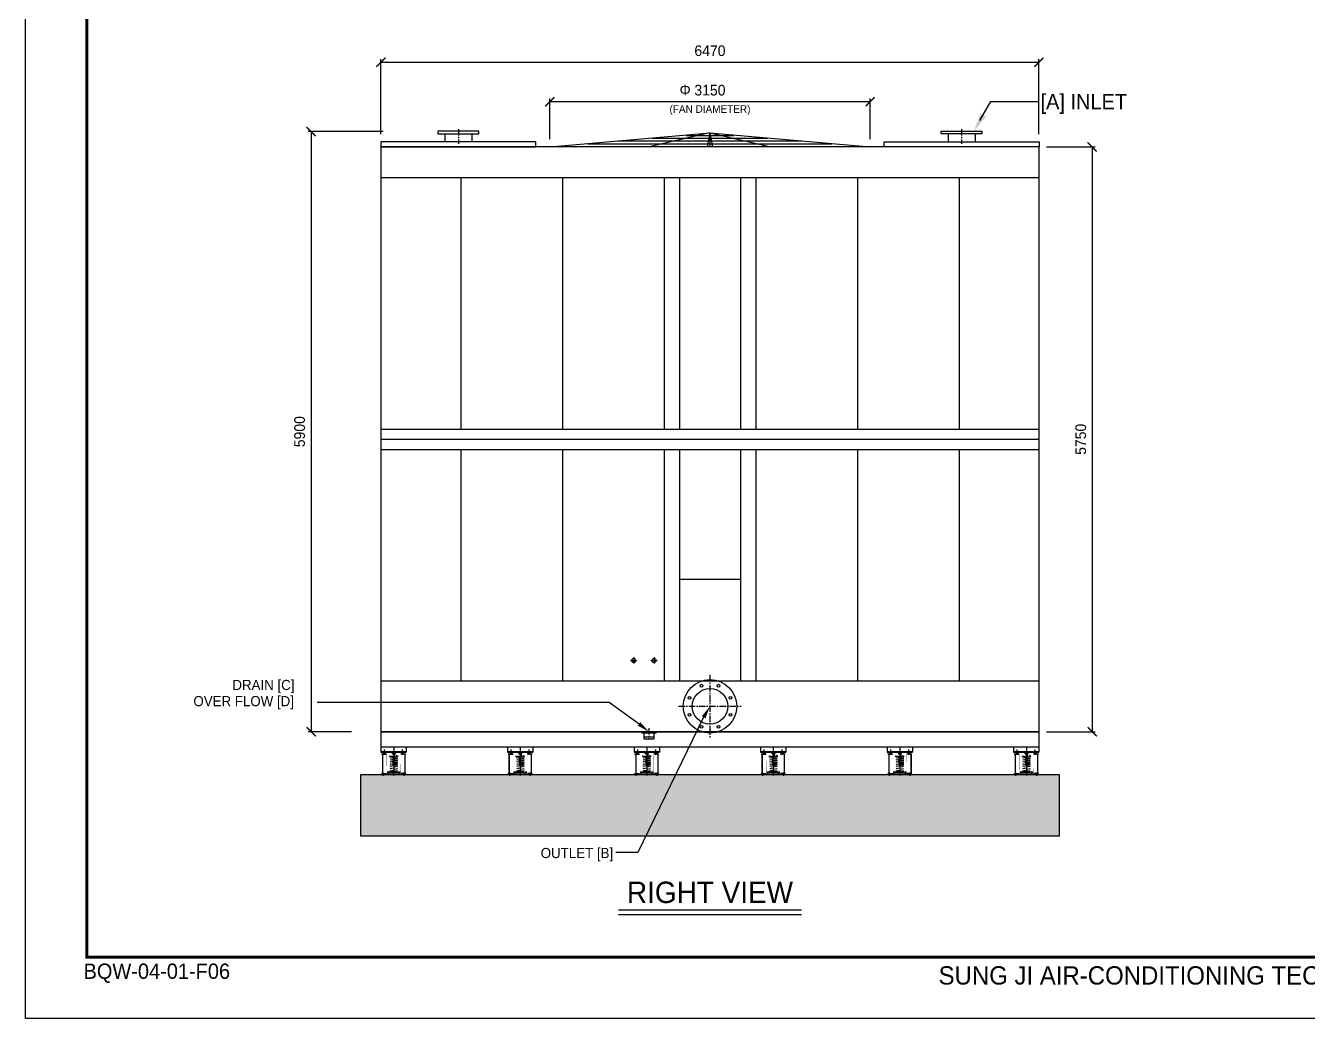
# Model space of a CAD drawing. Header units: millimetres. Extents: x 28244 to 53466, y 0 to 17836.
# Drawn here: x 28244 to 40855, y 0 to 9760 of the extents above; entities that cross this region are included whole.
import ezdxf
from ezdxf.enums import TextEntityAlignment as Align

# ---------------------------------------------------------------- set-up
doc = ezdxf.new("R2010")
doc.units = ezdxf.units.MM
doc.linetypes.add('CENTER', pattern=[2, 1.25, -0.25, 0.25, -0.25])
doc.linetypes.add('HIDDEN', pattern=[9.525, 6.35, -3.175])
doc.layers.get('DEFPOINTS').update_dxf_attribs({"color": 143})
for name, color, linetype in [('CENTER', 1, 'CENTER'), ('냉각탑_dim', 1, 'Continuous'), ('냉각탑_form', 1, 'Continuous'), ('냉각탑_text', 3, 'Continuous')]:
    doc.layers.add(name, color=color, linetype=linetype)
doc.styles.add('HY울릉도L', font='')
doc.styles.add('돋움', font='')
doc.styles.get('HY울릉도L').set_extended_font_data('HY울릉도L')
doc.styles.get('돋움').set_extended_font_data('Dotum')
doc.dimstyles.new('성지DIM', dxfattribs={"dimtxt": 3.5, "dimasz": 3, "dimexe": 1, "dimexo": 2.5, "dimgap": 2, "dimtad": 1, "dimdec": 0, "dimzin": 3, "dimdsep": 46, "dimtxsty": 'HY울릉도L', "dimblk": 'ARCHTICK', "dimcen": -2, "dimclrd": 256, "dimclre": 256, "dimclrt": 7, "dimadec": 0, "dimazin": 0, "dimtfac": 1, "dimtdec": 0, "dimtofl": 0, "dimtmove": 0, "dimatfit": 3, "dimfxl": 0, "dimtolj": 1, "dimtzin": 0, "dimlwe": -1, "dimarcsym": 0})

# ---------------------------------------------------------------- blocks, each defined once
blk = doc.blocks.new('냉각탑form')
at = {"layer": 'DEFPOINTS'}
blk.add_lwpolyline([(0, 297.07), (420.1, 297.07), (420.1, 0), (0, 0)], close=True, dxfattribs=at)
at = {"layer": '냉각탑_form', "const_width": 0.5}
blk.add_lwpolyline([(10, 287.07), (10, 10), (410.1, 10), (410.1, 287.07)], close=True, dxfattribs=at)
at = {"layer": '냉각탑_form', "style": '돋움'}
for s, height, p in [('BQW-04-01-F06', 2.5006, (9.48, 6.47)), ('SUNG JI AIR-CONDITIONING TECHNOLOGY CO. LTD', 3.0007, (149.5, 5.53))]:
    blk.add_text(s, height=height, dxfattribs=at).set_placement(p)
blk = doc.blocks.new('_ArchTick')
at = {"color": 0, "linetype": 'ByBlock', "const_width": 0.15}
blk.add_lwpolyline([(-0.5, -0.5), (0.5, 0.5)], dxfattribs=at)
blk = doc.blocks.new('*D192')
at = {"layer": 'DEFPOINTS', "color": 0, "transparency": 16777216}
for p in [(36547, 9013), (33397, 8568), (36547, 8568)]:
    blk.add_point(p, dxfattribs=at)
at = {"layer": '냉각탑_dim', "transparency": 16777216}
for p, q in [((33397, 8643), (33397, 9043)), ((36547, 8643), (36547, 9043))]:
    blk.add_line(p, q, dxfattribs=at)
at = {"layer": '냉각탑_dim', "lineweight": -2, "transparency": 16777216}
blk.add_line((33397, 9013), (36547, 9013), dxfattribs=at)
at = {"layer": '냉각탑_dim', "lineweight": -2, "transparency": 16777216, "xscale": 90, "yscale": 90, "zscale": 90, "rotation": 180}
blk.add_blockref('_ArchTick', (33397, 9013), dxfattribs=at)
at = {"layer": '냉각탑_dim', "lineweight": -2, "transparency": 16777216, "xscale": 90, "yscale": 90, "zscale": 90}
blk.add_blockref('_ArchTick', (36547, 9013), dxfattribs=at)
at = {"layer": '냉각탑_dim', "color": 7, "transparency": 16777216, "insert": (34972, 9125), "char_height": 105, "attachment_point": 5, "style": 'HY울릉도L'}
blk.add_mtext('\\A1;3150', dxfattribs=at)
blk = doc.blocks.new('*D193')
at = {"layer": 'DEFPOINTS', "color": 0, "transparency": 16777216}
for p in [(38207, 9400), (31737, 8618), (38207, 8618)]:
    blk.add_point(p, dxfattribs=at)
at = {"layer": '냉각탑_dim', "transparency": 16777216}
for p, q in [((31737, 8693), (31737, 9430)), ((38207, 8693), (38207, 9430))]:
    blk.add_line(p, q, dxfattribs=at)
at = {"layer": '냉각탑_dim', "lineweight": -2, "transparency": 16777216}
blk.add_line((31737, 9400), (38207, 9400), dxfattribs=at)
at = {"layer": '냉각탑_dim', "lineweight": -2, "transparency": 16777216, "xscale": 90, "yscale": 90, "zscale": 90, "rotation": 180}
blk.add_blockref('_ArchTick', (31737, 9400), dxfattribs=at)
at = {"layer": '냉각탑_dim', "lineweight": -2, "transparency": 16777216, "xscale": 90, "yscale": 90, "zscale": 90}
blk.add_blockref('_ArchTick', (38207, 9400), dxfattribs=at)
at = {"layer": '냉각탑_dim', "color": 7, "transparency": 16777216, "insert": (34972, 9513), "char_height": 105, "attachment_point": 5, "style": 'HY울릉도L'}
blk.add_mtext('\\A1;6470', dxfattribs=at)
blk = doc.blocks.new('*D194')
at = {"layer": 'DEFPOINTS', "color": 0, "transparency": 16777216}
for p in [(31835, 8718), (31051, 2818), (31522, 2818)]:
    blk.add_point(p, dxfattribs=at)
at = {"layer": '냉각탑_dim', "transparency": 16777216}
for p, q in [((31760, 8718), (31021, 8718)), ((31447, 2818), (31021, 2818))]:
    blk.add_line(p, q, dxfattribs=at)
at = {"layer": '냉각탑_dim', "lineweight": -2, "transparency": 16777216}
blk.add_line((31051, 8718), (31051, 2818), dxfattribs=at)
at = {"layer": '냉각탑_dim', "lineweight": -2, "transparency": 16777216, "xscale": 90, "yscale": 90, "zscale": 90}
for p, rotation in [((31051, 8718), 90), ((31051, 2818), 270)]:
    blk.add_blockref('_ArchTick', p, dxfattribs=dict(at, rotation=rotation))
at = {"layer": '냉각탑_dim', "color": 7, "transparency": 16777216, "insert": (30938, 5768), "char_height": 105, "attachment_point": 5, "rotation": 90, "style": 'HY울릉도L'}
blk.add_mtext('\\A1;5900', dxfattribs=at)
blk = doc.blocks.new('*D195')
at = {"layer": 'DEFPOINTS', "color": 0, "transparency": 16777216}
for p in [(38207, 8568), (38207, 2818), (38730, 2818)]:
    blk.add_point(p, dxfattribs=at)
at = {"layer": '냉각탑_dim', "transparency": 16777216}
for p, q in [((38282, 8568), (38760, 8568)), ((38282, 2818), (38760, 2818))]:
    blk.add_line(p, q, dxfattribs=at)
at = {"layer": '냉각탑_dim', "lineweight": -2, "transparency": 16777216}
blk.add_line((38730, 8568), (38730, 2818), dxfattribs=at)
at = {"layer": '냉각탑_dim', "lineweight": -2, "transparency": 16777216, "xscale": 90, "yscale": 90, "zscale": 90}
for p, rotation in [((38730, 8568), 90), ((38730, 2818), 270)]:
    blk.add_blockref('_ArchTick', p, dxfattribs=dict(at, rotation=rotation))
at = {"layer": '냉각탑_dim', "color": 7, "transparency": 16777216, "insert": (38618, 5693), "char_height": 105, "attachment_point": 5, "rotation": 90, "style": 'HY울릉도L'}
blk.add_mtext('\\A1;5750', dxfattribs=at)
blk = doc.blocks.new('A$C2E82435F')
for p, q in [((1, 285), (1, 234)), ((1, 285), (250, 285)), ((250, 285), (250, 234)), ((1, 234), (250, 234)), ((7, 215), (55, 215)), ((45, 221), (24, 221)), ((30, 221), (30, 234)), ((30, 221), (30, 234)), ((31, 234), (31, 221)), ((43, 234), (43, 221)), ((43, 221), (43, 234)), ((81, 193), (126, 193)), ((164, 187), (90, 174)), ((164, 167), (91, 154)), ((164, 147), (91, 134)), ((164, 127), (91, 113)), ((109, 188), (107, 193)), ((125, 221), (108, 221)), ((109, 188), (126, 188)), ((112, 234), (139, 234)), ((116, 231), (116, 221)), ((117, 220), (116, 221)), ((116, 170), (163, 179)), ((116, 150), (163, 159)), ((116, 130), (163, 138)), ((117, 220), (125, 220)), ((117, 220), (117, 210)), ((117, 179), (117, 170)), ((117, 159), (117, 150)), ((117, 139), (117, 130)), ((125, 221), (143, 221)), ((125, 221), (143, 221)), ((134, 220), (125, 220)), ((134, 220), (135, 221)), ((134, 220), (134, 210)), ((134, 210), (134, 188)), ((135, 231), (135, 221)), ((135, 221), (135, 231)), ((135, 210), (135, 188)), ((143, 221), (143, 231)), ((143, 221), (143, 231)), ((149, 196), (162, 199)), ((154, 203), (156, 203)), ((167, 193), (170, 193)), ((244, 215), (195, 215)), ((206, 221), (227, 221)), ((207, 221), (207, 239)), ((207, 221), (207, 234)), ((208, 239), (208, 215)), ((208, 234), (208, 221)), ((220, 239), (220, 215)), ((220, 221), (220, 239)), ((220, 221), (220, 234)), ((220, 234), (220, 221)), ((220, 221), (220, 234)), ((7, 24), (56, 24)), ((61, 36), (78, 36)), ((126, 29), (61, 29)), ((61, 29), (126, 29)), ((61, 29), (190, 29)), ((74, 29), (61, 29)), ((78, 37), (78, 36)), ((164, 36), (78, 36)), ((88, 49), (126, 49)), ((164, 106), (91, 93)), ((125, 76), (91, 70)), ((128, 54), (102, 48)), ((128, 54), (103, 49)), ((116, 109), (163, 118)), ((116, 116), (125, 116)), ((117, 118), (117, 115)), ((134, 116), (125, 116)), ((126, 90), (163, 96)), ((163, 49), (126, 43)), ((126, 44), (130, 44)), ((128, 67), (163, 73)), ((133, 121), (133, 115)), ((173, 37), (173, 36)), ((190, 36), (173, 36)), ((177, 29), (190, 29)), ((244, 24), (196, 24))]:
    blk.add_line(p, q)
at = {"linetype": 'CENTER'}
for p, q in [((214, 220), (214, 261)), ((214, 225), (214, 250)), ((73, 21), (73, 39)), ((178, 21), (178, 39))]:
    blk.add_line(p, q, dxfattribs=at)
at = {"linetype": 'HIDDEN'}
for p, q in [((1, 239), (250, 239)), ((17, 215), (17, 24)), ((234, 215), (234, 24)), ((78, 36), (61, 36)), ((173, 36), (190, 36))]:
    blk.add_line(p, q, dxfattribs=at)
at = {"color": 0}
for p, q in [((134, 209), (135, 210)), ((142, 188), (146, 192))]:
    blk.add_line(p, q, dxfattribs=at)
for points, const_width in [([(30, 221), (7, 221), (7, 24), (1, 24), (1, 10), (250, 10), (250, 24), (244, 24), (244, 221), (220, 221)], 1), ([(7, 221), (30, 221)], 1), ([(43, 221), (52, 221), (52, 215)], 1), ([(45, 221), (52, 221)], 1), ([(52, 221), (52, 215)], 1), ([(195, 215), (196, 24), (56, 24), (55, 215)], 1), ([(126, 210), (80, 210), (81, 193), (107, 193)], 0.68), ([(90, 185), (108, 189)], 0.898), ([(90, 174), (116, 173)], 0.898), ([(91, 166), (116, 170)], 0.898), ([(91, 154), (116, 153)], 0.898), ([(91, 145), (116, 150)], 0.898), ([(91, 134), (116, 133)], 0.898), ([(91, 125), (116, 130)], 0.898), ([(116, 179), (116, 170)], 0.562), ([(116, 159), (116, 150)], 0.562), ([(116, 139), (116, 130)], 0.562), ([(167, 202), (167, 193), (170, 193), (171, 210), (126, 210)], 0.68), ([(143, 188), (134, 188)], 0.898), ([(163, 159), (134, 161)], 0.898), ([(163, 138), (134, 140)], 0.898), ([(134, 188), (134, 174)], 0.73), ([(163, 179), (135, 181)], 0.898), ([(134, 162), (134, 153)], 0.73), ([(134, 142), (134, 133)], 0.73), ([(143, 188), (154, 203), (165, 203)], 0.68), ([(162, 199), (151, 199)], 0.898), ([(206, 221), (199, 221)], 1), ([(199, 221), (199, 215)], 1), ([(207, 221), (199, 221), (199, 215)], 1), ([(244, 221), (220, 221)], 1), ([(88, 49), (78, 49), (78, 37), (61, 37), (61, 29)], 0.898), ([(61, 29), (61, 24)], 0.898), ([(91, 113), (129, 112)], 0.898), ([(91, 105), (129, 111)], 0.898), ([(91, 93), (126, 90)], 0.898), ([(91, 83), (126, 90)], 0.898), ([(91, 70), (128, 67)], 0.898), ([(128, 67), (91, 59)], 0.898), ([(116, 116), (117, 115)], 0.73), ([(116, 118), (116, 116)], 0.562), ([(117, 115), (125, 115)], 0.562), ([(133, 115), (125, 115)], 0.562), ([(163, 96), (126, 100)], 0.898), ([(125, 76), (163, 73)], 0.898), ([(163, 49), (128, 54)], 0.898), ([(163, 49), (128, 54)], 0.898), ([(163, 118), (134, 120)], 0.898), ([(134, 116), (133, 115)], 0.562), ([(134, 121), (134, 116)], 0.73), ([(163, 49), (173, 49), (173, 37), (190, 37), (190, 29)], 0.898), ([(190, 29), (190, 24)], 0.898)]:
    blk.add_lwpolyline(points, dxfattribs=dict(const_width=const_width))
for points, const_width in [([(90, 185, 0.725116), (90, 174, 0.725116)], 0.898), ([(91, 166, 0.725116), (91, 154, 0.725116)], 0.898), ([(91, 145, 0.725116), (91, 134, 0.725116)], 0.898), ([(133, 182), (162, 186, 0.664207), (162, 199, 0.63815)], 0.898), ([(133, 182), (162, 186, 0.562661), (164, 198, 0.562661)], 0.898), ([(133, 121), (163, 126, 0.664207), (163, 138)], 0.898), ([(135, 162), (163, 167, 0.664207), (163, 179, 0.63815)], 0.898), ([(135, 142), (163, 146, 0.664207), (163, 159, 0.63815)], 0.898), ([(167, 202, 0.414214), (165, 203, 0.414214)], 0.68), ([(91, 125, 0.725116), (91, 113, 0.725116)], 0.898), ([(91, 105, 0.725116), (91, 93, 0.725116)], 0.898), ([(91, 83, 0.611938), (91, 70, 0.611938)], 0.898), ([(91, 59, 0.495188), (88, 48, 0.495188)], 0.898), ([(126, 99), (163, 106, 0.664207), (163, 118, 0.63815)], 0.898), ([(125, 76), (163, 85, 0.712533), (163, 96, 0.643566)], 0.898), ([(163, 73, -0.712533), (163, 62), (128, 54)], 0.898), ([(164, 36, 0.602155), (163, 49, 0.60596)], 0.898)]:
    blk.add_lwpolyline(points, format="xyb", dxfattribs=dict(const_width=const_width))
for points in [[(112, 234, 0.898, 0.898, 0.322657), (108, 231, 0.898, 0.898, 0), (108, 221, 0.898, 0.898, 0), (116, 221, 0.562, 0.562, 0), (116, 210, 0.562, 0.562, 0)], [(135, 210, 0.562, 0.562, 0), (135, 221, 0.898, 0.898, 0), (143, 221, 0.898, 0.898, 0), (143, 231, 0.898, 0.898, 0.322657), (139, 234, 0.898, 0.898, -0.322657)]]:
    blk.add_lwpolyline(points, format="xyseb")
for centre, radius, start, end in [((112, 230), 4.44, 17.2184, 162.7816), ((126, 219), 15.2, 90.4828, 127.3884), ((125, 219), 15.2, 52.6116, 89.5172), ((139, 230), 4.44, 17.2184, 162.7816)]:
    blk.add_arc(centre, radius, start, end)
at = {"layer": 'CENTER'}
for p, q in [((37, 207), (37, 261)), ((126, 282), (126, 0)), ((214, 207), (214, 261)), ((23, 0), (23, 35)), ((228, 0), (228, 35))]:
    blk.add_line(p, q, dxfattribs=at)

msp = doc.modelspace()

# ---------------------------------------------------------------- hatches: boundary and pattern name
h = msp.add_hatch()
h.set_pattern_fill('AR-CONC', color=8)
h.set_pattern_definition([(50, (28244.27, 343.26), (182.1847, -15.939), [19.05, -209.55]), (355, (28244.27, 343.26), (-35.2434, 191.057), [15.24, -167.6406]), (100.4514, (28259.45, 341.93), (146.9412, 175.1178), [16.19, -178.0902]), (46.1842, (28244.27, 394.06), (271.079, -42.0423), [28.575, -314.325]), (96.6356, (28266.86, 390.55), (237.404, 247.426), [24.285, -267.1356]), (351.184, (28244.27, 394.06), (237.404, 247.426), [22.86, -251.46]), (21, (28269.67, 381.36), (151.6144, -102.2652), [19.05, -209.55]), (326, (28269.67, 381.36), (61.802, 184.188), [15.24, -167.64]), (71.4514, (28282.3, 372.84), (213.4164, 81.9228), [16.19, -178.09]), (37.5, (28244.266, 343.26), (3.0886, 84.55504), [0, -165.608, 0, -170.18, 0, -168.275]), (7.5, (28244.27, 343.26), (66.8197, 100.1806), [0, -97.028, 0, -161.798, 0, -64.135]), (327.5, (28187.624, 343.26), (135.5906, -5.72874), [0, -63.5, 0, -198.12, 0, -262.89]), (317.5, (28162.22, 343.26), (148.1292, 25.4265), [0, -82.55, 0, -131.572, 0, -186.69])])
h.paths.add_polyline_path([(31537.4, 2392.9), (31537.4, 1792.9), (38407.4, 1792.9), (38407.4, 2392.9)])

# ---------------------------------------------------------------- linework, layer by layer
at = {"color": 3}
for p, q in [((33397.4, 8567.9), (34972.4, 8704.6)), ((34972.4, 8704.6), (34374.1, 8567.9)), ((34972.4, 8704.6), (34946.3, 8567.9)), ((34972.4, 8704.6), (36547.4, 8567.9)), ((34972.4, 8704.6), (34998.5, 8567.9)), ((34972.4, 8704.6), (35570.7, 8567.9)), ((32364.6, 8697.9), (32364.6, 8617.9)), ((32632, 8697.9), (32632, 8617.9)), ((36168.6, 8595.2), (33776.1, 8595.2)), ((35877.4, 8622.6), (34067.4, 8622.6)), ((35542.4, 8649.9), (34402.4, 8649.9)), ((35207.4, 8677.3), (34737.4, 8677.3)), ((37312.8, 8697.9), (37312.8, 8617.9)), ((37580.2, 8697.9), (37580.2, 8617.9)), ((31737.4, 8567.9), (31737.4, 2817.9)), ((38207.4, 8567.9), (31737.4, 8567.9)), ((38207.4, 2817.9), (38207.4, 8567.9)), ((31737.4, 8267.9), (38207.4, 8267.9)), ((32522.4, 8267.9), (32522.4, 5792.9)), ((33522.4, 8267.9), (33522.4, 5792.9)), ((34522.4, 8267.9), (34522.4, 5792.9)), ((34672.4, 8267.9), (34672.4, 5792.9)), ((35272.4, 8267.9), (35272.4, 5792.9)), ((35422.4, 8267.9), (35422.4, 5792.9)), ((36422.4, 8267.9), (36422.4, 5792.9)), ((37422.4, 8267.9), (37422.4, 5792.9)), ((31737.4, 5792.9), (38207.4, 5792.9)), ((31737.4, 5692.9), (38207.4, 5692.9)), ((31737.4, 5592.9), (38207.4, 5592.9)), ((32522.4, 5592.9), (32522.4, 3317.9)), ((33522.4, 5592.9), (33522.4, 3317.9)), ((34522.4, 5592.9), (34522.4, 3317.9)), ((34672.4, 5592.9), (34672.4, 3317.9)), ((35272.4, 5592.9), (35272.4, 3317.9)), ((35422.4, 5592.9), (35422.4, 3317.9)), ((36422.4, 5592.9), (36422.4, 3317.9)), ((37422.4, 5592.9), (37422.4, 3317.9)), ((34672.4, 4317.9), (35272.4, 4317.9)), ((31737.4, 3317.9), (38207.4, 3317.9)), ((31737.4, 2817.9), (38207.4, 2817.9)), ((34302.4, 2817.9), (34302.4, 2807.9)), ((34442.4, 2817.9), (34302.4, 2817.9)), ((34302.4, 2807.9), (34442.4, 2807.9)), ((34322.4, 2807.9), (34322.4, 2747.9)), ((34422.4, 2747.9), (34422.4, 2807.9)), ((34442.4, 2807.9), (34442.4, 2817.9)), ((34322.4, 2767.9), (34422.4, 2767.9)), ((34322.4, 2747.9), (34422.4, 2747.9))]:
    msp.add_line(p, q, dxfattribs=at)
at = {"color": 4}
for p, q in [((38207.4, 2817.9), (31737.4, 2817.9)), ((31737.4, 2817.9), (31737.4, 2667.9)), ((38207.4, 2667.9), (38207.4, 2817.9)), ((31737.4, 2667.9), (38207.4, 2667.9))]:
    msp.add_line(p, q, dxfattribs=at)
at = {"color": 8}
for p, q in [((31537.4, 2392.9), (31537.4, 1792.9)), ((38407.4, 2392.9), (31537.4, 2392.9)), ((38407.4, 1792.9), (38407.4, 2392.9)), ((31537.4, 1792.9), (38407.4, 1792.9))]:
    msp.add_line(p, q, dxfattribs=at)
at = {"color": 1}
for p, q in [((34072.4, 1066.4), (35872.4, 1066.4)), ((34072.4, 1021.4), (35872.4, 1021.4))]:
    msp.add_line(p, q, dxfattribs=at)
at = {"color": 3}
for points in [[(32298.3, 8721.9), (32298.3, 8697.9), (32698.3, 8697.9), (32698.3, 8721.9)], [(37646.5, 8721.9), (37646.5, 8697.9), (37246.5, 8697.9), (37246.5, 8721.9)], [(31737.4, 8617.9), (31737.4, 8567.9), (33259.3, 8567.9), (33259.3, 8617.9)], [(38207.4, 8617.9), (38207.4, 8567.9), (36685.5, 8567.9), (36685.5, 8617.9)]]:
    msp.add_lwpolyline(points, close=True, dxfattribs=at)
for centre, radius in [((34222.4, 3517.9), 20), ((34422.4, 3517.9), 20), ((34972.4, 3067.9), 262.5), ((34888.7, 3270), 14), ((35056.1, 3270), 14), ((34770.3, 3151.6), 14), ((34972.4, 3067.9), 175), ((35174.5, 3151.6), 14), ((34770.3, 2984.2), 14), ((35174.5, 2984.2), 14), ((34888.7, 2865.8), 14), ((35056.1, 2865.8), 14)]:
    msp.add_circle(centre, radius, dxfattribs=at)
at = {"layer": 'CENTER', "linetype": 'CENTER', "ltscale": 50}
for p, q in [((32498.3, 8741.9), (32498.3, 8597.9)), ((37446.5, 8741.9), (37446.5, 8597.9)), ((34222.4, 3550.4), (34222.4, 3485.4)), ((34422.4, 3550.4), (34422.4, 3485.4)), ((34189.9, 3517.9), (34254.9, 3517.9)), ((34389.9, 3517.9), (34454.9, 3517.9)), ((34972.4, 3375.9), (34972.4, 2759.9)), ((34664.4, 3067.9), (35280.4, 3067.9)), ((34372.4, 2853.6), (34372.4, 2742))]:
    msp.add_line(p, q, dxfattribs=at)
at = {"layer": 'DEFPOINTS'}
msp.add_line((34972.4, 8704.6), (34972.4, 8567.9), dxfattribs=at)
at = {"layer": '냉각탑_dim', "linetype": 'ByBlock', "lineweight": -2}
for p, q in [((37626.6, 8826.1), (37734.5, 9012.9)), ((37734.5, 9012.9), (38207.4, 9012.9)), ((33982, 3106.4), (31110.4, 3106.4)), ((34909.9, 2959.6), (34263.9, 1629.3)), ((34263.9, 1629.3), (34046, 1629.6))]:
    msp.add_line(p, q, dxfattribs=at)
msp.add_lwpolyline([(34276.1, 2892.4), (33982, 3106.4)], dxfattribs=at)
at = {"layer": '냉각탑_dim'}
for points in [[(37685, 8864.6), (37564.1, 8717.9), (37630.8, 8895.9)], [(34891.8, 2970), (34972.4, 3067.9), (34927.9, 2949.2)], [(34261.3, 2878.8), (34372.4, 2817.9), (34287, 2911.6)]]:
    msp.add_solid(points, dxfattribs=at)

# ---------------------------------------------------------------- block references
for p in [(31736.9, 2383.4), (32980.9, 2383.4), (34224.9, 2383.4), (35468.9, 2383.4), (36712.9, 2383.4), (37956.9, 2383.4)]:
    msp.add_blockref('A$C2E82435F', p)
at = {"layer": '냉각탑_form', "xscale": 60.03809523809525, "yscale": 60.03809523809525, "zscale": 60.03809523809525}
msp.add_blockref('냉각탑form', (28244.3, 0), dxfattribs=at)

# ---------------------------------------------------------------- texts
at = {"layer": '냉각탑_text', "style": '돋움'}
for s, height, p in [('Φ', 105, (34728.3, 9127.7)), ('(FAN DIAMETER)', 75, (34972.4, 8940.3)), ('RIGHT VIEW', 210, (34972.4, 1238.7))]:
    msp.add_text(s, height=height, dxfattribs=at).set_placement(p, align=Align.MIDDLE_CENTER)
for s, height, p in [('[A] INLET', 150, (38222.4, 9012.9)), ('DRAIN [C]', 100, (30276.7, 3277.7)), ('OVER FLOW [D]', 100, (29893.6, 3119))]:
    msp.add_text(s, height=height, dxfattribs=at).set_placement(p, align=Align.MIDDLE_LEFT)
msp.add_text('OUTLET [B]', height=100, dxfattribs=at).set_placement((34020.5, 1625.5), align=Align.MIDDLE_RIGHT)

# ---------------------------------------------------------------- dimensions: what is measured, and where the dimension line sits
at = {"layer": '냉각탑_dim'}
for base, p1, p2, picture, middle in [((38207.4, 9400.2), (31737.4, 8617.9), (38207.4, 8617.9), '*D193', (34972.4, 9512.7)), ((36547.4, 9012.9), (33397.4, 8567.9), (36547.4, 8567.9), '*D192', (34972.4, 9125.4))]:
    dim = msp.add_linear_dim(base=base, p1=p1, p2=p2, dimstyle='성지DIM', override={"dimscale": 30, "dimtmove": 2}, dxfattribs=at)
    dim.commit()
    dim.dimension.update_dxf_attribs({"geometry": picture, "text_midpoint": middle})
for base, p1, p2, picture, middle in [((31050.6, 2817.9), (31834.9, 8717.9), (31522.4, 2817.9), '*D194', (30938.1, 5767.9)), ((38730, 2817.9), (38207.4, 8567.9), (38207.4, 2817.9), '*D195', (38617.5, 5692.9))]:
    dim = msp.add_linear_dim(base=base, p1=p1, p2=p2, angle=90, dimstyle='성지DIM', override={"dimscale": 30, "dimtmove": 2}, dxfattribs=at)
    dim.commit()
    dim.dimension.update_dxf_attribs({"geometry": picture, "text_midpoint": middle})

doc.saveas('drawing.dxf')
